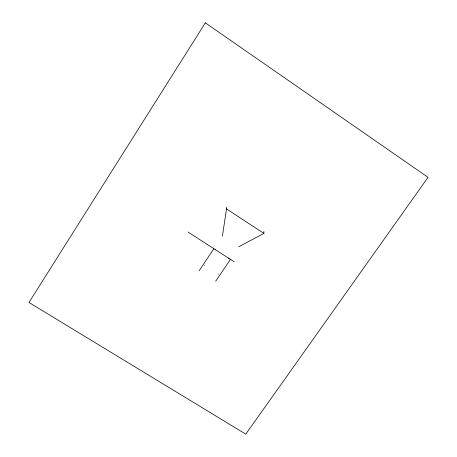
<?xml version="1.0" encoding="UTF-8"?>
<svg xmlns="http://www.w3.org/2000/svg" width="457" height="457" viewBox="0 0 457 457"><rect width="100%" height="100%" fill="white"/><g stroke="black" fill="none" stroke-linecap="round" stroke-linejoin="round"><path stroke-width="0.69" d="M222.416 236.098L226.786 207.135M199.132 270.778L213.893 248.711M215.635 281.301L230.431 259.37M238.788 246.734L263.923 233.418L263.832 231.431M204.65 265.523L204.873 265.551M215.253 249.968L215.184 249.768M218.246 274.103L218.332 274.309M228.86 258.639L228.883 258.348L228.671 258.639M188.055 232.059L234.11 261.741M226.444 208.855L263.923 233.418M205.347 22.85L28.968 302.471L245.763 434.15L428.032 177.367L205.347 22.85"/></g></svg>
